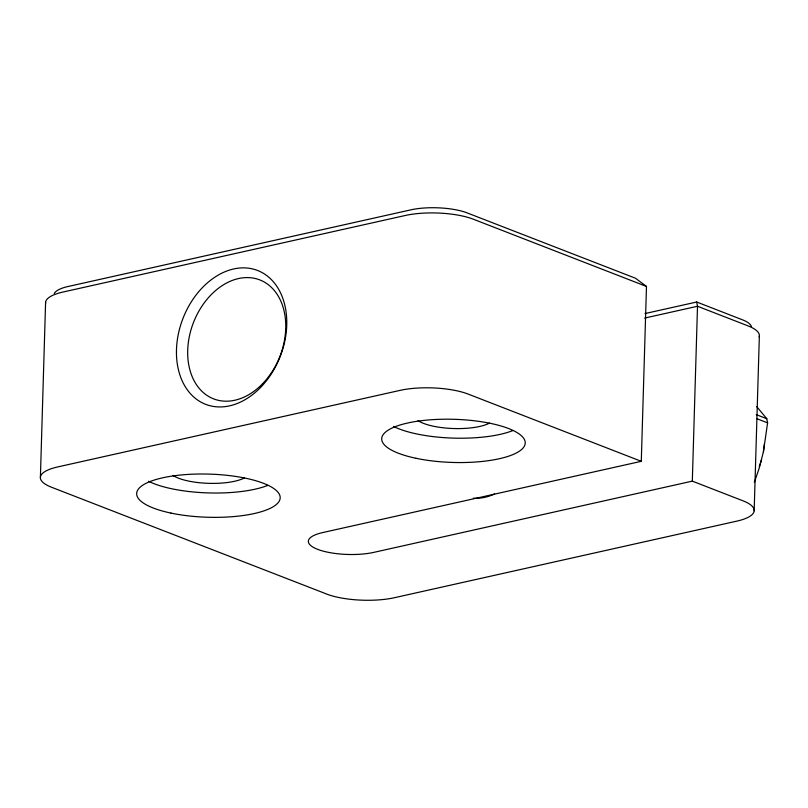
<?xml version="1.0" encoding="UTF-8"?>
<svg xmlns="http://www.w3.org/2000/svg" width="808" height="808" viewBox="0 0 808 808"><rect width="100%" height="100%" fill="white"/><g stroke="black" fill="none" stroke-linecap="round" stroke-linejoin="round"><path stroke-width="1.21" d="M40.4 477.265L45.591 302.384M641.289 461.317L468.175 394.092A48.419 14.554 1.7 0 0 400.021 390.385L57.812 466.913A48.419 14.554 1.7 0 0 51.591 487.264L324.442 593.173A48.419 14.554 1.7 0 0 394.546 597.688L736.765 521.15A48.419 14.554 1.7 0 0 742.976 500.809L692.315 481.134L373.75 552.379A39.875 11.989 1.7 0 1 317.605 549.329A39.875 11.989 1.7 0 1 322.725 532.563L641.289 461.317L646.481 286.446L635.482 278.225L465.711 212.342A40.44 12.16 1.7 0 0 412.625 209.454L66.357 286.891A40.44 12.16 1.7 0 0 54.267 293.486M692.315 481.134L697.506 306.262L696.708 302.01L645.026 313.565M754.167 510.808L759.358 335.926M756.631 406.525L766.792 418.716L767.6 422.867L763.388 451.904L759.358 467.68L754.339 482.437M763.388 451.904L763.812 448.955M761.55 459.782L760.278 463.661A62.256 45.278 -68.8 0 1 759.247 466.539M644.612 318.089L697.506 306.262L748.168 325.937A48.419 14.554 1.7 0 1 759.177 336.875M696.708 302.01L743.885 320.372A40.44 12.16 1.7 0 1 751.4 326.452M646.481 286.446L473.367 219.221A48.419 14.554 1.7 0 0 405.212 215.504L63.004 292.041A48.419 14.554 1.7 0 0 45.612 303.343M756.258 414.635L766.792 418.716M757.076 418.776L767.6 422.867M489.496 423.079A39.875 11.989 1.7 0 1 453.187 428.513A39.875 11.989 1.7 0 1 418.019 420.594M494.516 494.001A63.802 46.41 -68.8 0 1 473.326 498.172M244.44 477.881A39.875 11.989 1.7 0 1 208.141 483.315A39.875 11.989 1.7 0 1 172.963 475.397M267.781 485.386A71.781 21.584 1.7 0 1 148.5 481.245M512.827 430.573A71.781 21.584 1.7 0 1 393.546 426.442M764.378 444.046A62.256 45.278 -68.8 0 1 763.954 447.975M416.029 458.288A71.781 21.584 1.7 0 0 525.21 443.36A71.781 21.584 1.7 0 0 419.201 420.978A71.781 21.584 1.7 0 0 416.029 458.288M170.983 513.09A71.781 21.584 1.7 0 0 280.164 498.162A71.781 21.584 1.7 0 0 174.154 475.781A71.781 21.584 1.7 0 0 170.983 513.09M260.57 387.456A71.791 52.217 -68.8 0 0 257.833 270.579A71.791 52.217 -68.8 0 0 176.467 354.187A71.791 52.217 -68.8 0 0 260.57 387.456M262.449 383.881A63.802 46.41 -68.8 0 0 260.024 279.992A63.802 46.41 -68.8 0 0 187.698 354.308A63.802 46.41 -68.8 0 0 262.449 383.881"/></g></svg>
